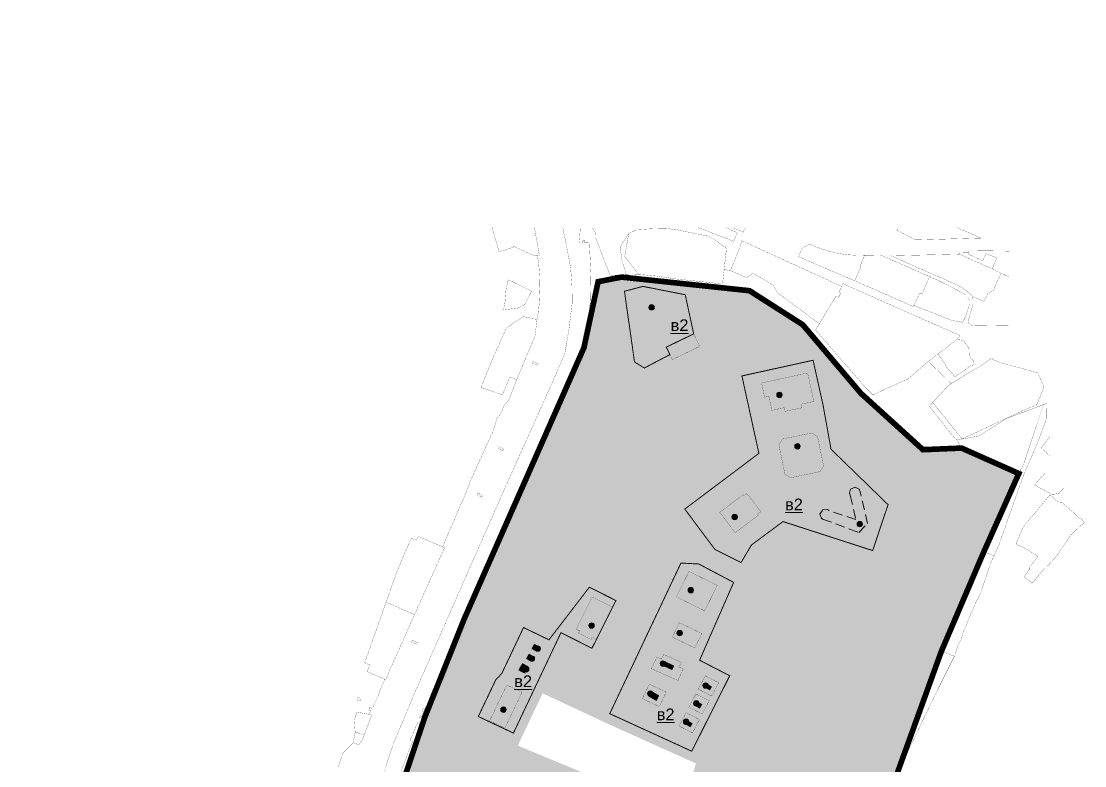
# Model space of a CAD drawing. Header units: millimetres. Extents: x 21689 to 31331, y 37531 to 43751.
# Drawn here: x 30198 to 31331, y 42928 to 43721 of the extents above; entities that cross this region are included whole.
import ezdxf

# ---------------------------------------------------------------- set-up
doc = ezdxf.new("R2010")
doc.units = ezdxf.units.MM
for name, pattern in [('23', [3, 2, -1]), ('DASHEDX2', [1.5, 1, -0.5]), ('g5_084', [0.4, 0.2, -0.2]), ('МЕЖА', [4, 1, -1, 1, -1])]:
    doc.linetypes.add(name, pattern=pattern)
for name, color, linetype, lineweight in [('0 . 11 - границы ДМ проект', 10, 'МЕЖА', 0), ('00 номер ОКН', 7, 'Continuous', 15), ('00 Разраб границы', 5, 'g5_084', 50), ('CONTUR', 150, 'Continuous', 9)]:
    doc.layers.add(name, color=color, linetype=linetype, lineweight=lineweight)
for name, color, linetype, lineweight, transparency in [('0.1 ОКН', 1, 'Continuous', 9, 0.4), ('00 Выявленные ОКН', 30, 'Continuous', 9, 0.4), ('24. ценная дореволюц постройка', 192, 'Continuous', 13, 0.4)]:
    doc.layers.add(name, color=color, linetype=linetype, lineweight=lineweight, transparency=transparency)
doc.layers.add('00 Парки и скверы', color=114, linetype='Continuous', lineweight=9, true_color=0x00a945, transparency=0.5)
doc.styles.get("Standard").update_dxf_attribs({"font": 'arial.ttf'})

# ---------------------------------------------------------------- blocks, each defined once
blk = doc.blocks.new('участки все')
at = {"layer": 'CONTUR', "const_width": 0.2}
for points in [[(7888.3, 5858.9), (7890.7, 5847.4), (7893.1, 5835.2), (7896.7, 5815.7), (7898.1, 5796.9), (7898.4, 5778.6), (7894.9, 5750.5), (7890.5, 5724.5), (7883.5, 5708.1), (7863.3, 5662.9), (7857.1, 5648.9), (7838.5, 5607.6), (7827.4, 5583), (7729.3, 5360.4), (7707.9, 5309.2), (7674.8, 5211.2)], [(7649, 5282.9), (7649.8, 5286.8), (7654.2, 5299.3), (7665.1, 5310), (7670.9, 5307.8), (7674.9, 5313.3), (7676.6, 5318.1), (7684.6, 5339.5), (7682.1, 5340.2), (7683.1, 5343.9), (7684.5, 5346.7), (7686.1, 5348.2), (7687.2, 5351), (7690.6, 5357.6), (7693.1, 5364.4), (7694.6, 5368.5), (7698.6, 5377.5), (7699.6, 5377), (7704.4, 5388.5), (7714.5, 5411.1), (7730.3, 5446.4), (7745.6, 5480.5), (7762.3, 5517.7), (7760.1, 5518.6), (7775.5, 5554), (7783.9, 5573.4), (7790.9, 5591.3), (7800.4, 5612.4), (7805.8, 5624), (7809.3, 5631.8), (7814.2, 5642.4), (7818.4, 5656.4), (7821.3, 5659.1), (7821.6, 5659.6), (7824.6, 5666.4), (7825.8, 5669), (7831.2, 5675.9), (7839.2, 5696.7), (7858.7, 5743.1), (7860.9, 5760.9), (7862.3, 5767.9), (7863.5, 5780.8), (7864, 5793.9), (7863.7, 5806.9), (7862.7, 5819.9), (7861.4, 5828.8), (7863.4, 5829.1), (7858.1, 5858.9)], [(7907.2, 5858.9), (7907, 5858.1), (7906.2, 5847.3), (7905.8, 5842.7), (7907.4, 5842.8), (7909.7, 5842.9), (7909.7, 5844.7), (7911.9, 5844.8), (7911.9, 5843), (7916.6, 5843.1), (7918.4, 5810.1), (7917.8, 5780.8), (7916.6, 5770.5), (7915.5, 5759.8), (7910.8, 5730.9), (7902.1, 5710.2), (7897, 5699.2), (7868, 5631.7), (7861.7, 5617), (7855.1, 5602.5), (7834.4, 5555.9), (7817.4, 5518), (7808.1, 5497), (7774.4, 5422.4), (7746.3, 5357), (7738, 5338.1), (7741, 5336.7), (7738.1, 5329.9), (7733.9, 5331.8), (7725.4, 5312.4), (7728.1, 5311.2), (7724.6, 5302.1), (7716.3, 5280.4)], [(8223.7, 5231.2), (8250.8, 5289.6), (8288.3, 5367.1), (8305.8, 5402.1), (8292, 5407.6), (8319.2, 5469.8), (8325, 5485.4), (8334.6, 5507.5), (8337.2, 5513.4), (8348, 5509.1), (8353.4, 5521), (8379.4, 5594.6), (8357.8, 5604.3), (8332.6, 5615.4), (8318.6, 5621.5), (8313.5, 5623.9), (8308.6, 5632.5), (8304.7, 5636), (8300.9, 5640.8), (8279.1, 5668.5), (8297.5, 5688.7), (8301.6, 5691.9), (8302.4, 5692.6), (8295.8, 5699.1), (8278, 5716.2), (8256, 5697.3), (8234.4, 5687.9), (8220.2, 5681), (8218.4, 5681.1), (8207.7, 5691.9), (8207.1, 5693.2), (8185.8, 5717.4), (8157.9, 5749.7), (8161.9, 5756.5), (8161, 5757), (8117.2, 5789.5), (8113.7, 5795.4), (8112.6, 5797.7), (8091, 5810.3), (8084.5, 5805.5), (8067.6, 5812.9), (8060.4, 5814.2), (8058.8, 5799.9), (8056.9, 5799), (8008.7, 5804.2), (7987.7, 5807.3), (7971.5, 5808.8), (7955.9, 5809.2), (7938.9, 5807.6), (7923.1, 5848.9), (7922.9, 5853), (7919.7, 5858.9)], [(7858.1, 5858.9), (7863.4, 5829.1), (7858.4, 5828.6), (7835.8, 5838.9), (7835.2, 5837.7), (7820.5, 5833.1), (7813.3, 5857.6), (7813.5, 5858.9)], [(7919.7, 5858.9), (7922.9, 5853), (7923.1, 5848.9), (7938.9, 5807.6), (7955.9, 5809.2), (7951.5, 5823.8), (7949.4, 5838), (7958.6, 5852.5), (7967.1, 5856.6), (7982.9, 5857.6), (7997.5, 5858), (7997.8, 5858.9)], [(8032.5, 5858.9), (8070.8, 5844.3), (8074.3, 5853.3), (8061.8, 5858.9)], [(8083, 5858.9), (8080.7, 5853.9), (8069.4, 5858.9)], [(8308.6, 5858.9), (8334.2, 5847.7), (8263.6, 5845.7), (8258.5, 5848.8), (8244.5, 5856.2), (8245.7, 5858.1), (8246, 5858.9)], [(8364.1, 5806.1), (8363.4, 5806.6), (8355.5, 5810.4), (8346.3, 5814.9), (8350.8, 5826.6), (8339.5, 5831.2), (8335.9, 5823.4), (8320.4, 5830.8), (8321.6, 5834.3), (8364.1, 5833.8)], [(8364.1, 5755), (8325.3, 5754.4), (8322.2, 5755.5), (8320.7, 5757.1), (8320.3, 5759), (8325.6, 5776.8), (8325.6, 5782.5), (8324.8, 5785.5), (8337.6, 5780.2), (8341.4, 5788.9), (8347.5, 5792), (8355.5, 5810.4), (8363.4, 5806.6), (8364.1, 5806.1)], [(8407.6, 5615.5), (8398.4, 5624.2), (8407.6, 5635.9)], [(8422.3, 5581), (8416.8, 5575.5), (8411.8, 5574.8), (8409.5, 5574.7), (8391.3, 5584.5), (8402.8, 5597.6), (8407.6, 5602.4)]]:
    blk.add_lwpolyline(points, dxfattribs=at)
for points in [[(7958.6, 5852.5), (7967.1, 5856.6), (7982.9, 5857.6), (7997.5, 5858), (8009.1, 5856.7), (8042.9, 5849.8), (8050.7, 5845.8), (8055.9, 5841.7), (8059.7, 5839.1), (8061.7, 5838.3), (8062.8, 5836.3), (8058.8, 5799.9), (8056.9, 5799), (8008.7, 5804.2), (7987.7, 5807.3), (7971.5, 5808.8), (7969.9, 5809.1), (7967.9, 5810.5), (7954.4, 5828), (7957.2, 5844.5), (7958.6, 5852.5)], [(8079.3, 5844.9), (8185.7, 5796.2), (8182.7, 5789.9), (8184.7, 5789), (8182.4, 5784.5), (8179.6, 5785.8), (8161.9, 5756.5), (8161, 5757), (8117.2, 5789.5), (8113.7, 5795.4), (8112.6, 5797.7), (8091, 5810.3), (8084.5, 5805.5), (8067.6, 5812.9), (8067.1, 5813), (8076.6, 5836.5), (8079.3, 5844.9)], [(8151.5, 5841.3), (8153.7, 5840.3), (8157.2, 5838.7), (8163.3, 5836.5), (8171.7, 5833.9), (8183.6, 5831), (8191.5, 5830), (8201.6, 5829.3), (8210.2, 5829.4), (8209, 5826.6), (8205, 5817.1), (8205.9, 5816.7), (8200.4, 5804.1), (8199.6, 5802.1), (8164.3, 5817.3), (8149.8, 5823.5), (8145.7, 5825.3), (8139.7, 5827.9), (8143.5, 5836.8), (8151.5, 5841.3)], [(8210.2, 5829.4), (8227, 5829.7), (8230.9, 5828), (8279.3, 5806.6), (8271.5, 5788.4), (8270.4, 5788.9), (8270, 5788.1), (8268.6, 5788.7), (8262.7, 5775.9), (8262.2, 5774.7), (8215.9, 5795), (8199.6, 5802.1), (8200.4, 5804.1), (8205.9, 5816.7), (8205, 5817.1), (8209, 5826.6), (8210.2, 5829.4)], [(8238, 5828.9), (8311.2, 5830.5), (8333.1, 5820.7), (8346.3, 5814.9), (8355.5, 5810.4), (8347.5, 5792), (8341.4, 5788.9), (8337.6, 5780.2), (8324.8, 5785.5), (8323.6, 5787.5), (8314, 5794.8), (8308.5, 5798), (8278.7, 5810.9), (8238, 5828.9)], [(8311.2, 5832.1), (8311.2, 5830.5), (8333.1, 5820.7), (8346.3, 5814.9), (8347.3, 5817.5), (8350.8, 5826.6), (8339.5, 5831.2), (8335.9, 5823.4), (8320.4, 5830.8), (8320.9, 5832.4), (8311.2, 5832.1)], [(8279.3, 5806.6), (8289.9, 5801.9), (8309.7, 5791.8), (8317.6, 5787.1), (8320.1, 5784.6), (8321.4, 5782.4), (8321.8, 5780.2), (8321.8, 5778), (8321.4, 5775.8), (8319.9, 5770.2), (8317.6, 5763.9), (8315.9, 5760.4), (8314.5, 5758), (8303.9, 5759.7), (8262.7, 5775.9), (8268.6, 5788.7), (8270, 5788.1), (8270.4, 5788.9), (8271.5, 5788.4), (8279.3, 5806.6)], [(7855.1, 5791.1), (7847.7, 5776.7), (7841.9, 5774), (7840.5, 5773), (7825, 5771.3), (7826, 5775.3), (7826.6, 5778.3), (7827.9, 5793.3), (7828.3, 5796.3), (7830.3, 5803.3), (7834, 5801.5), (7845, 5796.1), (7855.1, 5791.1)], [(8182.7, 5789.9), (8184.7, 5789), (8182.4, 5784.5), (8179.6, 5785.8), (8157.9, 5749.7), (8185.8, 5717.4), (8207.1, 5693.2), (8207.7, 5691.9), (8218.4, 5681.1), (8220.2, 5681), (8234.4, 5687.9), (8256, 5697.3), (8278, 5716.2), (8288.2, 5724.2), (8307.9, 5739.1), (8311.8, 5743.8), (8187.1, 5799.1), (8182.7, 5789.9)], [(7801.1, 5688.5), (7813.9, 5720), (7828.2, 5751.8), (7846.1, 5764.2), (7860.9, 5760.9), (7858.7, 5743.1), (7839.2, 5696.7), (7831.9, 5699.7), (7823.9, 5680.8), (7801.1, 5688.5)], [(7998.6, 5731.5), (8027.8, 5745.7), (8034.3, 5732.3), (8005.1, 5718.2), (7998.6, 5731.5)], [(8288.2, 5724.2), (8307.9, 5739.1), (8308.3, 5739.5), (8314.2, 5738.9), (8316.1, 5737.5), (8320.7, 5731.2), (8321.7, 5729.2), (8321.9, 5723), (8323.4, 5719.7), (8326.6, 5716.3), (8325.6, 5712.4), (8323, 5711.8), (8317.7, 5707.7), (8306.5, 5699.8), (8302.6, 5704.3), (8300.2, 5707.1), (8299.7, 5707.6), (8296, 5711.8), (8295.8, 5713.9), (8288.2, 5724.2)], [(7856.6, 5716.2), (7862.1, 5713.8), (7861.3, 5712), (7855.8, 5714.4), (7856.6, 5716.2)], [(7856.6, 5716.2), (7862.1, 5713.8), (7861.3, 5712), (7855.8, 5714.4), (7856.6, 5716.2)], [(8297.5, 5688.7), (8301.6, 5691.9), (8302.4, 5692.6), (8316.5, 5701.4), (8324.4, 5706.1), (8334.2, 5711.7), (8338.8, 5714.9), (8345.3, 5719.8), (8348.9, 5717.3), (8360.6, 5713.1), (8376, 5709.3), (8394.9, 5704), (8401.2, 5689.1), (8393.9, 5670.5), (8374, 5661.5), (8358.2, 5654.3), (8340.8, 5646.1), (8313.9, 5633.6), (8282.7, 5672.4), (8297.5, 5688.7)], [(8156, 5673.6), (8142.5, 5670.7), (8143.3, 5666.8), (8125.4, 5663.1), (8124.6, 5667), (8111.2, 5664.1), (8108, 5679), (8103.5, 5678.1), (8100.3, 5693.2), (8149.3, 5704), (8156, 5673.6)], [(8308.6, 5632.5), (8331.8, 5636.7), (8360.9, 5655.2), (8404.2, 5671.5), (8403.9, 5655.1), (8398.6, 5640.5), (8393.3, 5627.1), (8388.7, 5616.2), (8379.4, 5594.6), (8357.8, 5604.3), (8332.6, 5615.4), (8318.6, 5621.5), (8313.5, 5623.9), (8308.6, 5632.5)], [(8308.6, 5632.5), (8331.8, 5636.7), (8360.9, 5655.2), (8400.9, 5670.3), (8380, 5607.7), (8374.4, 5596.9), (8357.8, 5604.3), (8332.6, 5615.4), (8318.6, 5621.5), (8313.5, 5623.9), (8308.6, 5632.5)], [(8400.9, 5670.3), (8404.2, 5671.5), (8403.9, 5655.1), (8398.6, 5640.5), (8393.3, 5627.1), (8388.7, 5616.2), (8379.4, 5594.6), (8374.4, 5596.9), (8380, 5607.7), (8400.9, 5670.3)], [(8125.1, 5596.3), (8118.7, 5627.4), (8122.7, 5633.6), (8153.8, 5640), (8159.9, 5636), (8166.4, 5604.9), (8162.3, 5598.8), (8131.2, 5592.3), (8125.1, 5596.3)], [(7825.6, 5622.9), (7824.7, 5621.1), (7819.4, 5623.8), (7820.3, 5625.6), (7825.6, 5622.9)], [(7819.4, 5623.8), (7820.3, 5625.6), (7825.6, 5622.9), (7824.7, 5621.1), (7819.4, 5623.8)], [(7797.7, 5576), (7803, 5573.3), (7802.1, 5571.5), (7796.8, 5574.2), (7797.7, 5576)], [(7797.7, 5576), (7803, 5573.3), (7802.1, 5571.5), (7796.8, 5574.2), (7797.7, 5576)], [(8072.2, 5533.7), (8055.7, 5555.5), (8080.6, 5574.3), (8081.5, 5573.1), (8084.7, 5575.6), (8099.4, 5556.2), (8096.1, 5553.7), (8097, 5552.6), (8072.2, 5533.7)], [(8407.7, 5573.9), (8416.1, 5566.6), (8420.1, 5566.2), (8434.3, 5553.9), (8436.8, 5551), (8441.6, 5548.1), (8444.6, 5544), (8440.5, 5541.4), (8429.9, 5531.2), (8413.6, 5507.4), (8404.1, 5497.3), (8399.1, 5492.4), (8388.4, 5479.8), (8385.3, 5483), (8380, 5486.6), (8385.6, 5494.2), (8385.6, 5496.5), (8394.9, 5508.7), (8380.6, 5517.4), (8373.9, 5520.4), (8371.5, 5522), (8379, 5539.2), (8382.2, 5543.6), (8394.5, 5558.2), (8407.7, 5573.9)], [(7719.3, 5510.7), (7726.9, 5527.8), (7732.5, 5525.6), (7734.1, 5529.8), (7762.3, 5517.7), (7745.6, 5480.5), (7730.3, 5446.4), (7700, 5459.7), (7708.6, 5484.3), (7711.4, 5491.9), (7715.1, 5500.7), (7719.3, 5510.7)], [(8292, 5407.6), (8319.2, 5469.8), (8325, 5485.4), (8334.6, 5507.5), (8337.2, 5513.4), (8348, 5509.1), (8345.2, 5503), (8343.9, 5500.1), (8333.7, 5468.7), (8329.7, 5461.7), (8327.7, 5457.5), (8326.1, 5453.3), (8323.7, 5448.4), (8317.7, 5432.9), (8314.3, 5425.6), (8313.7, 5421.2), (8309.7, 5413.7), (8305.9, 5402.1), (8292, 5407.6)], [(8039.6, 5450.5), (8009.4, 5465.3), (8022.8, 5492.5), (8053, 5477.7), (8039.6, 5450.5)], [(7905.2, 5426.7), (7906.3, 5429), (7902.6, 5430.9), (7919.8, 5465.2), (7941.4, 5454.3), (7924.1, 5420), (7919.5, 5422.4), (7918.4, 5420.1), (7905.2, 5426.7)], [(7694.1, 5443.1), (7696.6, 5450.2), (7700, 5459.7), (7730.3, 5446.4), (7714.5, 5411.1), (7704.4, 5388.5), (7699.6, 5377), (7698.7, 5377.4), (7695.4, 5378.9), (7680.4, 5385.5), (7679.8, 5385.7), (7682.5, 5392.8), (7678.3, 5394.7), (7677.2, 5395.2), (7694.1, 5443.1)], [(8036.5, 5426.4), (8029.1, 5410.9), (8005.1, 5422.4), (8012.6, 5437.9), (8036.5, 5426.4)], [(7733.5, 5416.7), (7732.8, 5414.8), (7727.2, 5417.1), (7727.9, 5419), (7733.5, 5416.7)], [(7727.9, 5419), (7733.5, 5416.7), (7732.8, 5414.8), (7727.2, 5417.1), (7727.9, 5419)], [(7855.4, 5409.6), (7858, 5414.9), (7862.6, 5412.7), (7860, 5407.4), (7855.4, 5409.6)], [(7852, 5404.3), (7857.3, 5401.7), (7854.8, 5396.4), (7849.4, 5398.9), (7852, 5404.3)], [(8011.1, 5376.2), (7982.9, 5388.8), (7988.6, 5401.2), (7993.5, 5399), (7995.8, 5404), (8014.8, 5395.7), (8012.4, 5390.5), (8016.8, 5388.5), (8011.1, 5376.2)], [(7845.8, 5393.7), (7852.1, 5390.7), (7848.6, 5383.5), (7842.4, 5386.5), (7845.8, 5393.7)], [(8032.8, 5367.1), (8047.1, 5359.7), (8054.5, 5373.9), (8040.2, 5381.3), (8032.8, 5367.1)], [(8032.8, 5367.1), (8040.2, 5381.3), (8054.5, 5373.9), (8047.1, 5359.7), (8032.8, 5367.1)], [(7828.6, 5371.5), (7844.9, 5363.8), (7826.7, 5325.6), (7810.4, 5333.3), (7828.6, 5371.5)], [(7980.6, 5372.4), (7998.6, 5363.9), (7991.2, 5348.3), (7973.2, 5356.9), (7980.6, 5372.4)], [(7669.2, 5355.2), (7670.4, 5358.2), (7671.9, 5357.5), (7672.3, 5356.8), (7673.1, 5356.4), (7672.3, 5354.5), (7671.5, 5354.8), (7670.6, 5354.6), (7669.2, 5355.2)], [(8030.1, 5362), (8022.8, 5347.8), (8037.1, 5340.5), (8044.4, 5354.7), (8030.1, 5362)], [(8030.1, 5362), (8044.4, 5354.7), (8037.1, 5340.5), (8022.8, 5347.8), (8030.1, 5362)], [(7668.8, 5342.5), (7682.1, 5340.2), (7684.6, 5339.5), (7676.6, 5318.1), (7667, 5321.4), (7666.1, 5333.9), (7668.8, 5342.5)], [(7681.4, 5344.9), (7682.8, 5347.6), (7684.5, 5346.7), (7683.1, 5343.9), (7681.4, 5344.9)], [(7738.3, 5343.8), (7739.5, 5346.6), (7741.4, 5345.8), (7740.2, 5343), (7738.3, 5343.8)], [(8019.8, 5342), (8012.3, 5327.8), (8026.6, 5320.4), (8034, 5334.6), (8019.8, 5342)], [(8019.8, 5342), (8034, 5334.6), (8026.6, 5320.4), (8012.3, 5327.8), (8019.8, 5342)], [(7736.5, 5338.7), (7739.4, 5337.4), (7738.7, 5335.7), (7735.8, 5336.9), (7736.5, 5338.7)], [(7667, 5321.4), (7676.6, 5318.1), (7674.9, 5313.3), (7670.9, 5307.8), (7665.1, 5310), (7667, 5321.4)]]:
    blk.add_lwpolyline(points, close=True, dxfattribs=at)

msp = doc.modelspace()

# ---------------------------------------------------------------- hatches: boundary and pattern name
at = {"layer": '0.1 ОКН', "transparency": 33554585}
h = msp.add_hatch(color=1, dxfattribs=at)
h.dxf.hatch_style = 1
h.paths.add_polyline_path([(30859.9, 43422.7), (30862.1, 43409.2), (30859.1, 43408.7), (30860.4, 43400.2), (30863.7, 43400.7), (30866, 43386.5), (30883.8, 43389.4), (30881.7, 43402.7), (30884.5, 43403.2), (30883, 43412.5), (30879.9, 43412), (30877.8, 43425.6)])
at = {"layer": '0.1 ОКН', "transparency": 33554687}
h = msp.add_hatch(color=2, dxfattribs=at)
h.dxf.hatch_style = 1
edge = h.paths.add_edge_path()
edge.add_arc((30869.7, 43416.2), 2.91, 0, 360)
at = {"layer": '0.1 ОКН', "transparency": 33554585}
h = msp.add_hatch(color=1, dxfattribs=at)
h.dxf.hatch_style = 1
h.paths.add_polyline_path([(30996.2, 43330.9), (31000.7, 43310.3), (31014.1, 43313.2), (31014.9, 43309.5), (31023.2, 43311.3), (31022.3, 43315.1), (31036.2, 43318.1), (31031.8, 43338.7), (31017.9, 43335.7), (31017.1, 43339.4), (31008.8, 43337.6), (31009.6, 43333.9)])
at = {"layer": '0.1 ОКН', "transparency": 33554687}
h = msp.add_hatch(color=2, dxfattribs=at)
h.dxf.hatch_style = 1
edge = h.paths.add_edge_path()
edge.add_arc((31006, 43323), 2.91, 0, 360)
at = {"layer": '0.1 ОКН', "transparency": 33554585}
h = msp.add_hatch(color=1, dxfattribs=at)
h.dxf.hatch_style = 1
h.paths.add_polyline_path([(31034.9, 43274.3), (31014.1, 43270.3), (31010.5, 43264.8), (31014.2, 43243.5), (31020.3, 43238.6), (31041.1, 43242.6), (31022.6, 43248.2), (31019.9, 43262.4), (31033.1, 43264.9), (31035.8, 43250.7), (31022.6, 43248.2), (31041.1, 43242.6), (31045, 43248.8), (31041.4, 43270.1)])
at = {"layer": '0.1 ОКН', "transparency": 33554687}
h = msp.add_hatch(color=2, dxfattribs=at)
h.dxf.hatch_style = 1
edge = h.paths.add_edge_path()
edge.add_arc((31025.2, 43268.2), 2.91, 0, 360)
at = {"layer": '0.1 ОКН', "transparency": 33554585}
h = msp.add_hatch(color=1, dxfattribs=at)
h.dxf.hatch_style = 1
h.paths.add_polyline_path([(31052.4, 43200.5), (31049.1, 43195.9), (31050.7, 43191.6), (31052, 43190.7), (31090.6, 43176.3), (31099.9, 43185.9), (31092.2, 43219.7), (31091, 43222.4), (31086.9, 43224.6), (31081.7, 43222.5), (31080.7, 43218.1), (31081.5, 43216), (31087.4, 43190.1), (31058.2, 43200.1), (31057.1, 43200.9)])
h = msp.add_hatch(color=1, dxfattribs=at)
h.dxf.hatch_style = 1
h.paths.add_polyline_path([(30948.9, 43195.2), (30958.3, 43182.8), (30976.7, 43196.6), (30967.3, 43209.1)])
at = {"layer": '0.1 ОКН', "transparency": 33554687}
h = msp.add_hatch(color=2, dxfattribs=at)
h.dxf.hatch_style = 1
edge = h.paths.add_edge_path()
edge.add_arc((30958.3, 43192.9), 2.91, 0, 360)
h = msp.add_hatch(color=2, dxfattribs=at)
h.dxf.hatch_style = 1
edge = h.paths.add_edge_path()
edge.add_arc((31091.6, 43185.3), 2.91, 0, 360)
at = {"layer": '0.1 ОКН', "transparency": 33554585}
h = msp.add_hatch(color=1, dxfattribs=at)
h.dxf.hatch_style = 1
h.paths.add_polyline_path([(30902.3, 43107.7), (30923.2, 43098.3), (30931.6, 43116.9), (30910.6, 43126.3)])
at = {"layer": '0.1 ОКН', "transparency": 33554687}
h = msp.add_hatch(color=2, dxfattribs=at)
h.dxf.hatch_style = 1
edge = h.paths.add_edge_path()
edge.add_arc((30911.5, 43114.9), 2.91, 0, 360)
at = {"layer": '0.1 ОКН', "transparency": 33554585}
h = msp.add_hatch(color=1, dxfattribs=at)
h.dxf.hatch_style = 1
h.paths.add_polyline_path([(30795.1, 43074.1), (30807.3, 43068), (30819.9, 43093.4), (30807.7, 43099.4)])
at = {"layer": '0.1 ОКН', "transparency": 33554687}
h = msp.add_hatch(color=2, dxfattribs=at)
h.dxf.hatch_style = 1
edge = h.paths.add_edge_path()
edge.add_arc((30805.7, 43077.2), 2.91, 0, 360)
h = msp.add_hatch(color=2, dxfattribs=at)
h.dxf.hatch_style = 1
edge = h.paths.add_edge_path()
edge.add_arc((30899.7, 43069.2), 2.91, 0, 360)
at = {"layer": '0.1 ОКН', "transparency": 33554585}
h = msp.add_hatch(color=1, dxfattribs=at)
h.dxf.hatch_style = 1
h.paths.add_polyline_path([(30897.5, 43066), (30912.8, 43058.6), (30915.9, 43065), (30900.6, 43072.4)])
h = msp.add_hatch(color=1, dxfattribs=at)
h.dxf.hatch_style = 1
h.paths.add_polyline_path([(30741.7, 43052.6), (30745.7, 43050.3), (30748.5, 43055.6), (30744.6, 43057.8)])
h = msp.add_hatch(color=1, dxfattribs=at)
h.dxf.hatch_style = 1
h.paths.add_polyline_path([(30736, 43042), (30740.2, 43039.5), (30743.3, 43044.7), (30739, 43047.3)])
at = {"layer": '0.1 ОКН', "transparency": 33554687}
h = msp.add_hatch(color=2, dxfattribs=at)
h.dxf.hatch_style = 1
edge = h.paths.add_edge_path()
edge.add_arc((30748.4, 43052.7), 2.91, 0, 360)
at = {"layer": '0.1 ОКН', "transparency": 33554585}
h = msp.add_hatch(color=1, dxfattribs=at)
h.dxf.hatch_style = 1
h.paths.add_polyline_path([(30727.6, 43029.7), (30734.2, 43026.1), (30738.4, 43033.6), (30732, 43037.2)])
at = {"layer": '0.1 ОКН', "transparency": 33554687}
h = msp.add_hatch(color=2, dxfattribs=at)
h.dxf.hatch_style = 1
edge = h.paths.add_edge_path()
edge.add_arc((30742.1, 43042), 2.91, 0, 360)
h = msp.add_hatch(color=2, dxfattribs=at)
h.dxf.hatch_style = 1
edge = h.paths.add_edge_path()
edge.add_arc((30881.8, 43036.7), 2.91, 0, 360)
at = {"layer": '0.1 ОКН', "transparency": 33554585}
h = msp.add_hatch(color=1, dxfattribs=at)
h.dxf.hatch_style = 1
h.paths.add_polyline_path([(30881.1, 43034.6), (30891.6, 43029.8), (30893.8, 43034.3), (30883.5, 43039.4)])
at = {"layer": '0.1 ОКН', "transparency": 33554687}
h = msp.add_hatch(color=2, dxfattribs=at)
h.dxf.hatch_style = 1
edge = h.paths.add_edge_path()
edge.add_arc((30736.1, 43030.6), 2.91, 0, 360)
h = msp.add_hatch(color=2, dxfattribs=at)
h.dxf.hatch_style = 1
edge = h.paths.add_edge_path()
edge.add_arc((30927.3, 43013.3), 2.91, 0, 360)
at = {"layer": '0.1 ОКН', "transparency": 33554585}
h = msp.add_hatch(color=1, dxfattribs=at)
h.dxf.hatch_style = 1
h.paths.add_polyline_path([(30926.4, 43011.2), (30931.9, 43008.1), (30934.1, 43012.1), (30928.6, 43015.2)])
h = msp.add_hatch(color=1, dxfattribs=at)
h.dxf.hatch_style = 1
h.paths.add_polyline_path([(30703.3, 42979.3), (30709.6, 42975.8), (30710.2, 42976.9), (30720.1, 42995.9), (30722.1, 42994.9), (30722.6, 42995.9), (30720.7, 42997), (30723.8, 43003), (30725.9, 43001.9), (30726.5, 43003), (30724.4, 43004.1), (30725.5, 43006.1), (30724.4, 43006.6), (30723.3, 43004.7), (30719.2, 43006.8), (30720.2, 43008.8), (30719.2, 43009.4), (30718.1, 43007.4), (30716.1, 43008.5), (30715.5, 43007.4), (30717.5, 43006.3), (30714.3, 43000.3), (30712.3, 43001.3), (30711.8, 43000.3), (30713.8, 42999.2)])
at = {"layer": '0.1 ОКН', "transparency": 33554687}
h = msp.add_hatch(color=2, dxfattribs=at)
h.dxf.hatch_style = 1
edge = h.paths.add_edge_path()
edge.add_arc((30868.4, 43004.7), 2.91, 0, 360)
at = {"layer": '0.1 ОКН', "transparency": 33554585}
h = msp.add_hatch(color=1, dxfattribs=at)
h.dxf.hatch_style = 1
h.paths.add_polyline_path([(30866.5, 43001.6), (30875, 42996.8), (30877.8, 43002.7), (30869.4, 43007.6)])
at = {"layer": '0.1 ОКН', "transparency": 33554687}
h = msp.add_hatch(color=2, dxfattribs=at)
h.dxf.hatch_style = 1
edge = h.paths.add_edge_path()
edge.add_arc((30711.8, 42987.6), 2.91, 0, 360)
h = msp.add_hatch(color=2, dxfattribs=at)
h.dxf.hatch_style = 1
edge = h.paths.add_edge_path()
edge.add_arc((30917.4, 42994.2), 2.91, 0, 360)
at = {"layer": '0.1 ОКН', "transparency": 33554585}
h = msp.add_hatch(color=1, dxfattribs=at)
h.dxf.hatch_style = 1
h.paths.add_polyline_path([(30916.2, 42991.6), (30921.1, 42988.7), (30923.8, 42993.3), (30918.9, 42996.1)])
at = {"layer": '0.1 ОКН', "transparency": 33554687}
h = msp.add_hatch(color=2, dxfattribs=at)
h.dxf.hatch_style = 1
edge = h.paths.add_edge_path()
edge.add_arc((30906.5, 42974.6), 2.91, 0, 360)
at = {"layer": '0.1 ОКН', "transparency": 33554585}
h = msp.add_hatch(color=1, dxfattribs=at)
h.dxf.hatch_style = 1
h.paths.add_polyline_path([(30905.9, 42971.8), (30911.1, 42968.8), (30913.5, 42972.9), (30908.4, 42976)])
at = {"layer": '00 Парки и скверы'}
h = msp.add_hatch(color=256, dxfattribs=at)
h.dxf.hatch_style = 1
edge = h.paths.add_edge_path()
edge.add_line((30837.7, 43448.5), (30812.7, 43443.6))
edge.add_line((30812.7, 43443.6), (30797.6, 43373.3))
edge.add_line((30797.6, 43373.3), (30627.8, 42979.1))
edge.add_line((30627.8, 42979.1), (30572.8, 42815.9))
edge.add_line((30572.8, 42815.9), (30581.4, 42739.2))
edge.add_arc((30249.5, 42713.1), 332.9, -17.8098, 4.4944, ccw=False)
edge.add_line((30566.5, 42611.3), (30553.3, 42565.7))
edge.add_line((30553.3, 42565.7), (30547.4, 42556.7))
edge.add_line((30547.4, 42556.7), (30525.7, 42505.2))
edge.add_line((30525.7, 42505.2), (30519.6, 42490.1))
edge.add_line((30519.6, 42490.1), (30525.8, 42476.3))
edge.add_line((30525.8, 42476.3), (30531.5, 42468))
edge.add_line((30531.5, 42468), (30546.2, 42444.4))
edge.add_line((30546.2, 42444.4), (30561.8, 42430.2))
edge.add_line((30561.8, 42430.2), (30568.5, 42426.3))
edge.add_line((30568.5, 42426.3), (30574, 42424.1))
edge.add_line((30574, 42424.1), (30579.6, 42422.6))
edge.add_line((30579.6, 42422.6), (30596, 42421.4))
edge.add_line((30596, 42421.4), (30654.8, 42423.3))
edge.add_line((30654.8, 42423.3), (30701.1, 42426.9))
edge.add_line((30701.1, 42426.9), (30760.5, 42610.1))
edge.add_line((30760.5, 42610.1), (30778.5, 42728.9))
edge.add_line((30778.5, 42728.9), (30803.4, 42817.3))
edge.add_line((30803.4, 42817.3), (30803.3, 42917.6))
edge.add_line((30803.3, 42917.6), (30727.1, 42949.3))
edge.add_line((30727.1, 42949.3), (30753.5, 43005))
edge.add_line((30753.5, 43005), (30822.9, 42972.6))
edge.add_line((30822.9, 42972.6), (30917, 42930.2))
edge.add_line((30917, 42930.2), (30876.7, 42794.8))
edge.add_line((30876.7, 42794.8), (30944.6, 42759.9))
edge.add_line((30944.6, 42759.9), (30954.4, 42750.8))
edge.add_line((30954.4, 42750.8), (31030.7, 42735.2))
edge.add_line((31030.7, 42735.2), (31057.2, 42750.3))
edge.add_line((31057.2, 42750.3), (31261.2, 43239.2))
edge.add_line((31261.2, 43239.2), (31200.2, 43266.3))
edge.add_line((31200.2, 43266.3), (31159.3, 43264.7))
edge.add_line((31159.3, 43264.7), (31092, 43325.6))
edge.add_line((31092, 43325.6), (31030.8, 43397.8))
edge.add_line((31030.8, 43397.8), (30974.1, 43434))
edge.add_line((30974.1, 43434), (30837.7, 43448.5))

# ---------------------------------------------------------------- linework, layer by layer
at = {"layer": '0 . 11 - границы ДМ проект', "color": 7, "linetype": 'DASHEDX2', "lineweight": 100, "ltscale": 9, "transparency": 33554687, "const_width": 6, "flags": 128}
msp.add_lwpolyline([(22946.7, 37638.6), (22902.6, 38352.1), (23040.3, 38403.7), (23117.3, 38401.2), (23331.1, 38342.2), (23767.9, 38429.7), (23839.7, 38479.2), (23935.9, 38610.4), (23988.4, 38646.9), (24015.5, 38690.3), (24098.8, 38777.8), (24145, 38828.9), (24135.9, 38857.7), (24309.8, 39159), (24384.6, 39142.8), (24479.7, 39275), (24546.5, 39209.4), (24750, 39350.1), (25003.9, 39639.8), (25413.2, 40107.1), (25363.3, 40286.2), (24989.2, 40491.1), (25395.3, 40838.8), (25660.6, 41058.1), (25845.2, 41208.9), (25792.9, 41266.2), (25888.3, 41383.1), (26058.6, 41521.6), (26092.2, 41658.7), (26130.8, 41752.5), (26159.1, 41742.3), (26300.9, 42104.4), (26325.3, 42112.1), (26524.5, 42049.1), (26659.5, 41994.1), (26661.3, 41997.4), (26646.2, 42050.7), (26706.5, 42027), (26859.7, 41970.8), (27006.6, 41919.8), (27173, 41911.4), (27384.1, 41951.1), (27369.5, 42033.6), (27673.2, 42086.3), (27976.4, 41979.7), (28033.4, 41963.2), (28102.9, 41962.6), (28159.5, 41928.3), (28328.6, 41835.1), (28499.5, 41807.3), (28720.2, 41761.5), (29052.5, 41622.8), (29045.5, 41606.1), (29058, 41600.9), (29065.2, 41619), (29089.2, 41611.3), (29476.6, 41567.4), (29694.1, 41552.1), (29707.8, 41609), (29818.3, 41584.5), (29941.9, 41545.7), (30079.7, 41531.6), (30099.1, 41598.9), (30133.5, 41631.1), (30187.9, 41657.3), (30321.7, 41749.7), (30401.4, 41749.7), (30509.2, 41676.7), (30617.6, 41749.7), (30608.4, 41787.7), (30599.8, 41907.5), (30613.2, 41930.6), (30611.4, 41954.4), (30596.2, 41953.5), (30593.7, 42010.2), (30597.1, 42063.4), (30605.4, 42235.8), (30665.5, 42236.2), (30657.3, 42284.1), (30610.3, 42363.4), (30625.5, 42373.5), (30633.2, 42373), (30649.5, 42377.7), (30654.8, 42423.4), (30716, 42430.2), (30760.5, 42567.6), (30765.8, 42586.4), (30791.9, 42710.5), (30846.4, 42699.4), (30866.7, 42759.8), (30939.1, 42753.2), (31031, 42735.5), (31057.2, 42750.3), (31131.4, 42919.4), (31178.7, 43050), (31223.9, 43155.8), (31261.2, 43239.2), (31200.2, 43266.3), (31159, 43264.6), (31092.9, 43324.6), (31030.8, 43397.8), (30974.1, 43434), (30837.7, 43448.5), (30812.7, 43443.6), (30797.6, 43373.3), (30670, 43084.4), (30627.8, 42979.1), (30572.8, 42815.9), (30581.4, 42739.2), (30580.1, 42670.1), (30572.5, 42633), (30553.3, 42565.7), (30547.4, 42556.7), (30525.7, 42505.2), (30514.5, 42510.1), (30479.5, 42425.9), (30462, 42345.4), (30464.7, 42236.1), (30403.5, 42231.7), (30362, 42222.3), (30262.4, 42221.2), (30098, 42200.4), (30088.9, 42269.9), (30058.5, 42273.9), (30000.9, 42267.8), (30008.9, 42181.9), (29926, 42170.9), (29838, 42159.4), (29837.1, 42151.4), (29801.6, 42150.5), (29804.1, 42118.5), (29746.3, 42112.8), (29727, 42117.6), (29726.8, 42121.3), (29670, 42116.5), (29667.1, 42186.8), (29663.6, 42276.8), (29664.8, 42334.2), (29729.7, 42336.2), (29743.3, 42425.8), (29681.4, 42426.6), (29599.9, 42422), (29585.3, 42460.1), (29593.5, 42547.9), (29586.2, 42640.9), (29612.4, 42670.3), (29566.6, 42703.2), (29536.5, 42712.4), (29485.1, 42721.1), (29445.2, 42718.9), (29271.9, 42704.3), (29252.9, 42692.4), (29197.9, 42673), (29178.9, 42668.8), (29146.6, 42665.7), (29091, 42663.1), (29090.1, 42694.4), (29093.4, 42735.4), (29109.5, 42731.7), (29114.9, 42754.2), (29105.6, 42762.6), (29115.3, 42813.5), (29163.6, 42900), (29195.3, 42957.4), (29200.5, 43020.6), (29169, 43102.9), (29094.4, 43130.2), (29034.1, 43130.5), (28931, 43118.4), (28819.4, 43060.1), (28798.6, 43021.6), (28799.7, 42985.9), (28708, 42909), (28686.6, 42891.7), (28665.2, 42871.7), (28655.1, 42860), (28647.8, 42848.5), (28636.3, 42823.1), (28630.4, 42817.2), (28632.1, 42787), (28651.6, 42783.8), (28691.8, 42770.3), (28688.6, 42760), (28685.9, 42758.4), (28674.4, 42734.1), (28671, 42722), (28465.9, 42806.5), (28422.2, 42822), (28375.9, 42835.1), (28353.7, 42839), (28334.9, 42842.6), (28324.4, 42844.7), (28310.4, 42860.6), (28285.2, 42868.5), (28273.8, 42872), (28249.7, 42869.4), (28186.5, 42849.6), (28159.7, 42849.8), (28118.8, 42864), (28094.8, 42888.2), (28084.7, 42900.9), (28068.7, 42924.6), (28025.6, 42901.7), (28004.1, 42892.7), (27951.9, 42913.2), (27851.7, 42849.8), (27793.9, 42819.5), (27766.6, 42881.7), (27711.9, 42969.6), (27682.2, 43019.6), (27636.1, 43064.5), (27679, 43117.9), (27700.2, 43145.1), (27730.3, 43232.4), (27705.3, 43257), (27691.8, 43306.6), (27688.6, 43316.1), (27675.1, 43337.7), (27671, 43346.9), (27667.8, 43356.5), (27665.9, 43367.3), (27665.8, 43376), (27664.8, 43381.1), (27419.6, 43272.6), (27422.8, 43266.2), (27362.7, 43207.3), (27358.3, 43197.8), (27315.1, 43177.1), (27276.8, 43176.6), (27257.4, 43175.8), (27253.8, 43180.5), (27248.9, 43187), (27238.1, 43198.1), (27218.3, 43207), (27213.4, 43207.6), (27202.4, 43209), (27239.7, 43225.5), (27236.4, 43231.9), (27229, 43245.5), (27224.8, 43253.4), (27207.1, 43286.5), (27191.9, 43314.8), (27190, 43318.4), (27109.8, 43276.3), (27075.6, 43340.4), (27088.3, 43348), (27054.8, 43405.4), (27040, 43396.6), (27025.1, 43422.1), (27004.1, 43461.8), (26932.8, 43645.5), (26914.1, 43691.8), (26899.5, 43700.5), (26872.1, 43717), (26742.4, 43504.8), (26736.3, 43496.7), (26723.7, 43483.8), (26681, 43469.9), (26667.1, 43474.5), (26618.2, 43488.6), (26621.7, 43502.7), (26587.5, 43510.3), (26573.5, 43508.9), (26527.9, 43493.8), (26492.7, 43503.3), (26478.2, 43499.4), (26452.1, 43505.4), (26442.2, 43502.6), (26426.7, 43506.4), (26416.4, 43498.8), (26374.9, 43508.4), (26369.6, 43485.7), (26357.4, 43433.2), (26343.1, 43372.1), (26343.7, 43335.9), (26278.1, 43335.4), (26275.1, 43319.3), (26179.6, 43336.1), (26136.1, 43350.4), (26129.6, 43332.9), (26114.2, 43338.6), (26048.4, 43335.8), (26042.3, 43336), (26041.9, 43305.1), (26040, 43285.4), (25993.8, 43297.1), (25935.6, 43314.6), (25864.5, 43314.7), (25836.1, 43306.4), (25791.1, 43309.4), (25778.1, 43341), (25720.4, 43383.9), (25692.7, 43506.7), (25567.2, 43536.1), (25552.5, 43470.4), (25520.7, 43350.2), (25464.4, 43088.9), (25450.4, 42940.3), (25403.2, 42900.1), (25517.2, 42564.6), (25324.4, 42333.5), (25231.6, 42248.4), (25084.9, 42241.3), (25004.7, 42115.8), (25034.1, 42028.8), (25233, 41677.1), (25331.2, 41588.7), (25222.1, 41431.4), (24497, 41147.2), (24469.6, 41188.2), (24382.8, 41181.7), (24281.8, 41064.6), (24269, 41033.1), (24267.5, 40970.8), (24345.9, 40986.5), (24396.8, 40849.9), (24260.7, 40587.7), (24122.5, 40455.8), (24175.5, 40365.1), (24087.3, 40202.9), (23882.4, 40127.1), (23799.3, 39897.9), (23757.2, 39543), (23644.5, 39442.5), (23259, 39279.2), (23188.9, 39177.2), (23155.2, 38943.8), (22794.4, 38626.8), (22640.5, 38070.6), (22681.2, 37890.9), (22868.6, 37599.3), (22946.7, 37638.6)], close=True, dxfattribs=at)
at = {"layer": '0.1 ОКН', "color": 7, "transparency": 33554687}
for centre in [(30869.7, 43416.2), (31006, 43323), (31025.2, 43268.2), (30958.3, 43192.9), (31091.6, 43185.3), (30911.5, 43114.9), (30805.7, 43077.2), (30899.7, 43069.2), (30748.4, 43052.7), (30742.1, 43042), (30881.8, 43036.7), (30736.1, 43030.6), (30927.3, 43013.3), (30868.4, 43004.7), (30711.8, 42987.6), (30917.4, 42994.2), (30906.5, 42974.6)]:
    msp.add_circle(centre, 2.91, dxfattribs=at)
at = {"layer": '00 Выявленные ОКН', "color": 7, "linetype": '23', "lineweight": 9, "ltscale": 5}
msp.add_lwpolyline([(31052.4, 43200.5), (31049.1, 43195.9), (31050.7, 43191.6), (31052, 43190.7), (31090.6, 43176.3), (31099.9, 43185.9), (31092.2, 43219.7), (31091, 43222.4), (31086.9, 43224.6), (31081.7, 43222.5), (31080.7, 43218.1), (31081.5, 43216), (31087.4, 43190.1), (31058.2, 43200.1), (31057.1, 43200.9)], close=True, dxfattribs=at)
at = {"layer": '00 Разраб границы', "ltscale": 5, "const_width": 1}
for points in [[(30840.8, 43433.4), (30860.5, 43438.6), (30905.6, 43429.7), (30914.6, 43388), (30885.4, 43373.9), (30889.2, 43365.9), (30861.9, 43351.6), (30851.5, 43358.1), (30840.8, 43433.4)], [(30976.2, 43163.1), (30965.1, 43144.4), (30937.4, 43158.2), (30905.1, 43201.3), (30984.1, 43260.7), (30966, 43343.2), (31041.9, 43359.9), (31052.5, 43312.1), (31061, 43265.1), (31121.8, 43206), (31105.4, 43157.1), (31009.8, 43188), (30976.2, 43163.1)], [(30825.1, 42983.3), (30901, 43143.8), (30920, 43142.8), (30957.2, 43123.2), (30920.9, 43040.3), (30953, 43023.7), (30912.5, 42943.3), (30825.1, 42983.3)], [(30685, 42980.3), (30703.6, 43019.4), (30710.1, 43026.3), (30733.2, 43075.1), (30760.3, 43062), (30803.4, 43118.1), (30831.7, 43103.8), (30828.1, 43096.7), (30810.9, 43062.4), (30806.1, 43053), (30773.1, 43069.6), (30722.4, 42962.6), (30685, 42980.3)]]:
    msp.add_lwpolyline(points, dxfattribs=at)
at = {"layer": '24. ценная дореволюц постройка', "const_width": 3}
msp.add_lwpolyline([(31204.7, 43114.2), (31203.8, 43112.3), (31201.5, 43106.8), (31196.9, 43095.4), (31192.8, 43086.4), (31185.7, 43069.8), (31178.5, 43051.7), (31176.9, 43047.8)], dxfattribs=at)

# ---------------------------------------------------------------- block references
at = {"layer": 'CONTUR'}
msp.add_blockref('участки все', (22886.7, 37642.4), dxfattribs=at)

# ---------------------------------------------------------------- texts
at = {"layer": '00 номер ОКН', "char_height": 12.5, "attachment_point": 1}
for insert in [(30890, 43403.5), (31012, 43212.5), (30875.2, 42988.8)]:
    msp.add_mtext_dynamic_manual_height_columns('{\\L\\C7;в2}', width=12.153, gutter_width=12.5, heights=[0], dxfattribs=dict(at, insert=insert))
at = {"layer": '00 номер ОКН', "color": 242, "true_color": 0xcd2027, "insert": (30723.3, 43024.1), "char_height": 12.5, "attachment_point": 1}
msp.add_mtext_dynamic_manual_height_columns('{\\L\\C7;в2}', width=12.5, gutter_width=12.5, heights=[0], dxfattribs=at)

doc.saveas('drawing.dxf')
